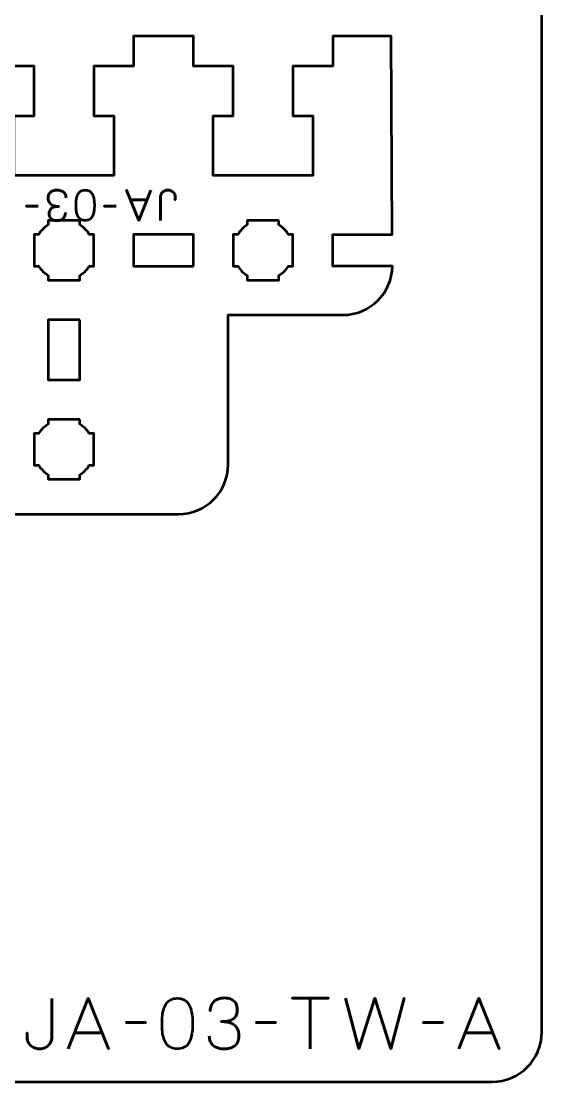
# Model space of a CAD drawing. Header units: centimetres. Extents: x -21 to 0, y -29.7 to 0.
# Drawn here: x -5.23 to 0, y -29.7 to -19.05 of the extents above; entities that cross this region are included whole.
import ezdxf

# ---------------------------------------------------------------- set-up
doc = ezdxf.new("R2010")
doc.units = ezdxf.units.CM
doc.header["$MEASUREMENT"] = 0
doc.layers.add('Layer 1', color=7, linetype='Continuous')

msp = doc.modelspace()

# ---------------------------------------------------------------- linework, layer by layer
at = {"layer": 'Layer 1', "color": 1, "lineweight": 53}
msp.add_open_spline([(-21.00003, -29.19995), (-21.00003, -29.19995), (-21.00003, -3.49992), (-21.00003, -3.49992), (-21.00003, -3.49992), (-21.00003, -3.41709), (-20.93286, -3.34992), (-20.85003, -3.34992), (-20.85003, -3.34992), (-20.7672, -3.34992), (-20.70003, -3.28275), (-20.70003, -3.19992), (-20.70003, -3.19992), (-20.70003, -3.11709), (-20.7672, -3.04992), (-20.85003, -3.04992), (-20.85003, -3.04992), (-20.93286, -3.04992), (-21.00003, -2.98275), (-21.00003, -2.89992), (-21.00003, -2.89992), (-21.00003, -2.81709), (-20.93286, -2.74992), (-20.85003, -2.74992), (-20.85003, -2.74992), (-20.7672, -2.74992), (-20.70003, -2.68275), (-20.70003, -2.59992), (-20.70003, -2.59992), (-20.70003, -2.51709), (-20.7672, -2.44992), (-20.85003, -2.44992), (-20.85003, -2.44992), (-20.93286, -2.44992), (-21.00003, -2.38275), (-21.00003, -2.29992), (-21.00003, -2.29992), (-21.00003, -2.21709), (-20.93286, -2.14992), (-20.85003, -2.14992), (-20.85003, -2.14992), (-20.7672, -2.14992), (-20.70003, -2.08275), (-20.70003, -1.99992), (-20.70003, -1.99992), (-20.70003, -1.91709), (-20.7672, -1.84992), (-20.85003, -1.84992), (-20.85003, -1.84992), (-20.93286, -1.84992), (-21.00003, -1.78275), (-21.00003, -1.69992), (-21.00003, -1.69992), (-21.00003, -1.61709), (-20.93286, -1.54992), (-20.85003, -1.54992), (-20.85003, -1.54992), (-20.7672, -1.54992), (-20.70003, -1.48275), (-20.70003, -1.39992), (-20.70003, -1.39992), (-20.70003, -1.31709), (-20.7672, -1.24992), (-20.85003, -1.24992), (-20.85003, -1.24992), (-20.93286, -1.24992), (-21.00003, -1.18275), (-21.00003, -1.09992), (-21.00003, -1.09992), (-21.00003, -1.09992), (-21.00003, -0.49992), (-21.00003, -0.49992), (-21.00003, -0.49992), (-21.00003, -0.22295), (-20.77694, 0.00004), (-20.49994, 0.00004), (-20.49994, 0.00004), (-20.49994, 0.00004), (-0.50008, 0.00004), (-0.50008, 0.00004), (-0.50008, 0.00004), (-0.22294, 0.00004), (0.00002, -0.22295), (0.00002, -0.49992), (0.00002, -0.49992), (0.00002, -0.49992), (0.00002, -29.19995), (0.00002, -29.19995), (0.00002, -29.19995), (0.00002, -29.47695), (-0.22294, -29.70004), (-0.50008, -29.70004), (-0.50008, -29.70004), (-0.50008, -29.70004), (-20.49994, -29.70004), (-20.49994, -29.70004), (-20.49994, -29.70004), (-20.77694, -29.70004), (-21.00003, -29.47695), (-21.00003, -29.19995)], degree=3, knots=[0, 0, 0, 0, 0.04, 0.04, 0.04, 0.04, 0.08, 0.08, 0.08, 0.08, 0.12, 0.12, 0.12, 0.12, 0.16, 0.16, 0.16, 0.16, 0.2, 0.2, 0.2, 0.2, 0.24, 0.24, 0.24, 0.24, 0.28, 0.28, 0.28, 0.28, 0.32, 0.32, 0.32, 0.32, 0.36, 0.36, 0.36, 0.36, 0.4, 0.4, 0.4, 0.4, 0.44, 0.44, 0.44, 0.44, 0.48, 0.48, 0.48, 0.48, 0.52, 0.52, 0.52, 0.52, 0.56, 0.56, 0.56, 0.56, 0.6, 0.6, 0.6, 0.6, 0.64, 0.64, 0.64, 0.64, 0.68, 0.68, 0.68, 0.68, 0.72, 0.72, 0.72, 0.72, 0.76, 0.76, 0.76, 0.76, 0.8, 0.8, 0.8, 0.8, 0.84, 0.84, 0.84, 0.84, 0.88, 0.88, 0.88, 0.88, 0.92, 0.92, 0.92, 0.92, 0.96, 0.96, 0.96, 0.96, 1, 1, 1, 1], dxfattribs=at)
at = {"layer": 'Layer 1', "lineweight": 53}
for points, knots in [([(-3.64995, -23.99999), (-3.37386, -23.99999), (-3.14995, -23.77608), (-3.14995, -23.49999), (-3.14995, -23.49999), (-3.14995, -23.49999), (-3.14995, -21.99999), (-3.14995, -21.99999), (-3.14995, -21.99999), (-3.14995, -21.99999), (-1.9999, -21.99999), (-1.9999, -21.99999), (-1.9999, -21.99999), (-1.72674, -21.99999), (-1.50468, -21.78079), (-1.5, -21.50874), (-1.5, -21.50874), (-1.5, -21.50874), (-2.0999, -21.50874), (-2.0999, -21.50874), (-2.0999, -21.50874), (-2.0999, -21.50874), (-2.0999, -21.19124), (-2.0999, -21.19124), (-2.0999, -21.19124), (-2.0999, -21.19124), (-1.50182, -21.19124), (-1.50182, -21.19124), (-1.50182, -21.19124), (-1.50182, -21.19124), (-1.5124, -19.19999), (-1.5124, -19.19999), (-1.5124, -19.19999), (-1.5124, -19.19999), (-2.0999, -19.19999), (-2.0999, -19.19999), (-2.0999, -19.19999), (-2.0999, -19.19999), (-2.0999, -19.49999), (-2.0999, -19.49999), (-2.0999, -19.49999), (-2.0999, -19.49999), (-2.49991, -19.49999), (-2.49991, -19.49999), (-2.49991, -19.49999), (-2.49991, -19.49999), (-2.49991, -19.99999), (-2.49991, -19.99999), (-2.49991, -19.99999), (-2.49991, -19.99999), (-2.29991, -20), (-2.29991, -20), (-2.29991, -20), (-2.29991, -20), (-2.29991, -20.59999), (-2.29991, -20.59999), (-2.29991, -20.59999), (-2.68324, -20.59999), (-2.91659, -20.59999), (-3.29992, -20.59999), (-3.29992, -20.59999), (-3.29992, -20.59999), (-3.29992, -20), (-3.29992, -20), (-3.29992, -20), (-3.29992, -20), (-3.09992, -19.99999), (-3.09992, -19.99999), (-3.09992, -19.99999), (-3.09992, -19.99999), (-3.09992, -19.49998), (-3.09992, -19.49998), (-3.09992, -19.49998), (-3.09992, -19.49998), (-3.49993, -19.49999), (-3.49993, -19.49999), (-3.49993, -19.49999), (-3.49993, -19.49999), (-3.49993, -19.19999), (-3.49993, -19.19999), (-3.49993, -19.19999), (-3.49993, -19.19999), (-4.09994, -19.19999), (-4.09994, -19.19999), (-4.09994, -19.19999), (-4.09994, -19.19999), (-4.09994, -19.49999), (-4.09994, -19.49999), (-4.09994, -19.49999), (-4.09994, -19.49999), (-4.49994, -19.49999), (-4.49994, -19.49999), (-4.49994, -19.49999), (-4.49994, -19.49999), (-4.49994, -19.99999), (-4.49994, -19.99999), (-4.49994, -19.99999), (-4.49994, -19.99999), (-4.29994, -20), (-4.29994, -20), (-4.29994, -20), (-4.29994, -20), (-4.29994, -20.59999), (-4.29994, -20.59999), (-4.29994, -20.59999), (-4.68328, -20.59999), (-4.91662, -20.59999), (-5.29996, -20.59999), (-5.29996, -20.59999), (-5.29996, -20.59999), (-5.29996, -20), (-5.29996, -20), (-5.29996, -20), (-5.29996, -20), (-5.09996, -19.99999), (-5.09996, -19.99999), (-5.09996, -19.99999), (-5.09996, -19.99999), (-5.09996, -19.49998), (-5.09996, -19.49998), (-5.09996, -19.49998), (-5.09996, -19.49998), (-5.49996, -19.49999), (-5.49996, -19.49999), (-5.49996, -19.49999), (-5.49996, -19.49999), (-5.49996, -19.19999), (-5.49996, -19.19999), (-5.49996, -19.19999), (-5.49996, -19.19999), (-6.09997, -19.19999), (-6.09997, -19.19999), (-6.09997, -19.19999), (-6.09997, -19.19999), (-6.09997, -19.49999), (-6.09997, -19.49999), (-6.09997, -19.49999), (-6.09997, -19.49999), (-6.49998, -19.49999), (-6.49998, -19.49999), (-6.49998, -19.49999), (-6.49998, -19.49999), (-6.49998, -19.99999), (-6.49998, -19.99999), (-6.49998, -19.99999), (-6.49998, -19.99999), (-6.29998, -20), (-6.29998, -20), (-6.29998, -20), (-6.29998, -20), (-6.29998, -20.59999), (-6.29998, -20.59999), (-6.29998, -20.59999), (-6.68331, -20.59999), (-6.91666, -20.59999), (-7.29999, -20.59999), (-7.29999, -20.59999), (-7.29999, -20.59999), (-7.29999, -20), (-7.29999, -20), (-7.29999, -20), (-7.29999, -20), (-7.09999, -19.99999), (-7.09999, -19.99999), (-7.09999, -19.99999), (-7.09999, -19.99999), (-7.09999, -19.49998), (-7.09999, -19.49998), (-7.09999, -19.49998), (-7.09999, -19.49998), (-7.5, -19.49999), (-7.5, -19.49999), (-7.5, -19.49999), (-7.5, -19.49999), (-7.5, -19.19999), (-7.5, -19.19999), (-7.5, -19.19999), (-7.5, -19.19999), (-8.10001, -19.19999), (-8.10001, -19.19999), (-8.10001, -19.19999), (-8.10001, -19.19999), (-8.10001, -19.49999), (-8.10001, -19.49999), (-8.10001, -19.49999), (-8.10001, -19.49999), (-8.10001, -19.49998), (-8.10001, -19.49998), (-8.10001, -19.49998), (-8.10001, -19.49998), (-8.10001, -21.19124), (-8.10001, -21.19124), (-8.10001, -21.19124), (-8.10001, -21.19124), (-7.5, -21.19124), (-7.5, -21.19124), (-7.5, -21.19124), (-7.5, -21.19124), (-7.5, -21.50874), (-7.5, -21.50874), (-7.5, -21.50874), (-7.5, -21.50874), (-8.0999, -21.50874), (-8.0999, -21.50874), (-8.0999, -21.50874), (-8.09522, -21.78079), (-7.87316, -21.99999), (-7.6, -21.99999), (-7.6, -21.99999), (-7.6, -21.99999), (-6.44995, -21.99999), (-6.44995, -21.99999), (-6.44995, -21.99999), (-6.44995, -21.99999), (-6.44995, -23.49999), (-6.44995, -23.49999), (-6.44995, -23.49999), (-6.44995, -23.77608), (-6.22604, -23.99999), (-5.94995, -23.99999)], [0, 0, 0, 0, 0.01818182, 0.01818182, 0.01818182, 0.01818182, 0.03636364, 0.03636364, 0.03636364, 0.03636364, 0.05454545, 0.05454545, 0.05454545, 0.05454545, 0.07272727, 0.07272727, 0.07272727, 0.07272727, 0.09090909, 0.09090909, 0.09090909, 0.09090909, 0.10909091, 0.10909091, 0.10909091, 0.10909091, 0.12727273, 0.12727273, 0.12727273, 0.12727273, 0.14545455, 0.14545455, 0.14545455, 0.14545455, 0.16363636, 0.16363636, 0.16363636, 0.16363636, 0.18181818, 0.18181818, 0.18181818, 0.18181818, 0.2, 0.2, 0.2, 0.2, 0.21818182, 0.21818182, 0.21818182, 0.21818182, 0.23636364, 0.23636364, 0.23636364, 0.23636364, 0.25454545, 0.25454545, 0.25454545, 0.25454545, 0.27272727, 0.27272727, 0.27272727, 0.27272727, 0.29090909, 0.29090909, 0.29090909, 0.29090909, 0.30909091, 0.30909091, 0.30909091, 0.30909091, 0.32727273, 0.32727273, 0.32727273, 0.32727273, 0.34545455, 0.34545455, 0.34545455, 0.34545455, 0.36363636, 0.36363636, 0.36363636, 0.36363636, 0.38181818, 0.38181818, 0.38181818, 0.38181818, 0.4, 0.4, 0.4, 0.4, 0.41818182, 0.41818182, 0.41818182, 0.41818182, 0.43636364, 0.43636364, 0.43636364, 0.43636364, 0.45454545, 0.45454545, 0.45454545, 0.45454545, 0.47272727, 0.47272727, 0.47272727, 0.47272727, 0.49090909, 0.49090909, 0.49090909, 0.49090909, 0.50909091, 0.50909091, 0.50909091, 0.50909091, 0.52727273, 0.52727273, 0.52727273, 0.52727273, 0.54545455, 0.54545455, 0.54545455, 0.54545455, 0.56363636, 0.56363636, 0.56363636, 0.56363636, 0.58181818, 0.58181818, 0.58181818, 0.58181818, 0.6, 0.6, 0.6, 0.6, 0.61818182, 0.61818182, 0.61818182, 0.61818182, 0.63636364, 0.63636364, 0.63636364, 0.63636364, 0.65454545, 0.65454545, 0.65454545, 0.65454545, 0.67272727, 0.67272727, 0.67272727, 0.67272727, 0.69090909, 0.69090909, 0.69090909, 0.69090909, 0.70909091, 0.70909091, 0.70909091, 0.70909091, 0.72727273, 0.72727273, 0.72727273, 0.72727273, 0.74545455, 0.74545455, 0.74545455, 0.74545455, 0.76363636, 0.76363636, 0.76363636, 0.76363636, 0.78181818, 0.78181818, 0.78181818, 0.78181818, 0.8, 0.8, 0.8, 0.8, 0.81818182, 0.81818182, 0.81818182, 0.81818182, 0.83636364, 0.83636364, 0.83636364, 0.83636364, 0.85454545, 0.85454545, 0.85454545, 0.85454545, 0.87272727, 0.87272727, 0.87272727, 0.87272727, 0.89090909, 0.89090909, 0.89090909, 0.89090909, 0.90909091, 0.90909091, 0.90909091, 0.90909091, 0.92727273, 0.92727273, 0.92727273, 0.92727273, 0.94545455, 0.94545455, 0.94545455, 0.94545455, 0.96363636, 0.96363636, 0.96363636, 0.96363636, 0.98181818, 0.98181818, 0.98181818, 0.98181818, 1, 1, 1, 1]), ([(-4.6412, -21.04999), (-4.6412, -21.04999), (-4.6412, -21.09543), (-4.6412, -21.09543), (-4.6412, -21.09543), (-4.60244, -21.11966), (-4.56962, -21.15249), (-4.54539, -21.19124), (-4.54539, -21.19124), (-4.54539, -21.19124), (-4.49994, -21.19124), (-4.49994, -21.19124), (-4.49994, -21.19124), (-4.49994, -21.19124), (-4.49994, -21.34999), (-4.49994, -21.34999), (-4.49994, -21.34999), (-4.49994, -21.34999), (-4.49994, -21.50874), (-4.49994, -21.50874), (-4.49994, -21.50874), (-4.49994, -21.50874), (-4.54539, -21.50874), (-4.54539, -21.50874), (-4.54539, -21.50874), (-4.56962, -21.54749), (-4.60244, -21.58032), (-4.6412, -21.60455), (-4.6412, -21.60455), (-4.6412, -21.60455), (-4.6412, -21.64999), (-4.6412, -21.64999), (-4.6412, -21.64999), (-4.6412, -21.64999), (-4.79995, -21.64999), (-4.79995, -21.64999), (-4.79995, -21.64999), (-4.79995, -21.64999), (-4.9587, -21.64999), (-4.9587, -21.64999), (-4.9587, -21.64999), (-4.9587, -21.64999), (-4.9587, -21.60455), (-4.9587, -21.60455), (-4.9587, -21.60455), (-4.99746, -21.58032), (-5.03028, -21.54749), (-5.05451, -21.50874), (-5.05451, -21.50874), (-5.05451, -21.50874), (-5.09996, -21.50874), (-5.09996, -21.50874), (-5.09996, -21.50874), (-5.09996, -21.50874), (-5.09996, -21.34999), (-5.09996, -21.34999), (-5.09996, -21.34999), (-5.09996, -21.34999), (-5.09996, -21.19124), (-5.09996, -21.19124), (-5.09996, -21.19124), (-5.09996, -21.19124), (-5.05451, -21.19124), (-5.05451, -21.19124), (-5.05451, -21.19124), (-5.03028, -21.15249), (-4.99746, -21.11966), (-4.9587, -21.09543), (-4.9587, -21.09543), (-4.9587, -21.09543), (-4.9587, -21.04999), (-4.9587, -21.04999), (-4.9587, -21.04999), (-4.9587, -21.04999), (-4.79995, -21.04999), (-4.79995, -21.04999), (-4.79995, -21.04999), (-4.79995, -21.04999), (-4.6412, -21.04999), (-4.6412, -21.04999)], [0, 0, 0, 0, 0.05, 0.05, 0.05, 0.05, 0.1, 0.1, 0.1, 0.1, 0.15, 0.15, 0.15, 0.15, 0.2, 0.2, 0.2, 0.2, 0.25, 0.25, 0.25, 0.25, 0.3, 0.3, 0.3, 0.3, 0.35, 0.35, 0.35, 0.35, 0.4, 0.4, 0.4, 0.4, 0.45, 0.45, 0.45, 0.45, 0.5, 0.5, 0.5, 0.5, 0.55, 0.55, 0.55, 0.55, 0.6, 0.6, 0.6, 0.6, 0.65, 0.65, 0.65, 0.65, 0.7, 0.7, 0.7, 0.7, 0.75, 0.75, 0.75, 0.75, 0.8, 0.8, 0.8, 0.8, 0.85, 0.85, 0.85, 0.85, 0.9, 0.9, 0.9, 0.9, 0.95, 0.95, 0.95, 0.95, 1, 1, 1, 1]), ([(-2.64116, -21.04999), (-2.64116, -21.04999), (-2.64116, -21.09543), (-2.64116, -21.09543), (-2.64116, -21.09543), (-2.6024, -21.11966), (-2.56958, -21.15249), (-2.54535, -21.19124), (-2.54535, -21.19124), (-2.54535, -21.19124), (-2.49991, -21.19124), (-2.49991, -21.19124), (-2.49991, -21.19124), (-2.49991, -21.19124), (-2.49991, -21.34999), (-2.49991, -21.34999), (-2.49991, -21.34999), (-2.49991, -21.34999), (-2.49991, -21.50874), (-2.49991, -21.50874), (-2.49991, -21.50874), (-2.49991, -21.50874), (-2.54535, -21.50874), (-2.54535, -21.50874), (-2.54535, -21.50874), (-2.56958, -21.54749), (-2.6024, -21.58032), (-2.64116, -21.60455), (-2.64116, -21.60455), (-2.64116, -21.60455), (-2.64116, -21.64999), (-2.64116, -21.64999), (-2.64116, -21.64999), (-2.64116, -21.64999), (-2.79992, -21.64999), (-2.79992, -21.64999), (-2.79992, -21.64999), (-2.79992, -21.64999), (-2.95867, -21.64999), (-2.95867, -21.64999), (-2.95867, -21.64999), (-2.95867, -21.64999), (-2.95867, -21.60455), (-2.95867, -21.60455), (-2.95867, -21.60455), (-2.99743, -21.58032), (-3.03025, -21.54749), (-3.05448, -21.50874), (-3.05448, -21.50874), (-3.05448, -21.50874), (-3.09992, -21.50874), (-3.09992, -21.50874), (-3.09992, -21.50874), (-3.09992, -21.50874), (-3.09992, -21.34999), (-3.09992, -21.34999), (-3.09992, -21.34999), (-3.09992, -21.34999), (-3.09992, -21.19124), (-3.09992, -21.19124), (-3.09992, -21.19124), (-3.09992, -21.19124), (-3.05448, -21.19124), (-3.05448, -21.19124), (-3.05448, -21.19124), (-3.03025, -21.15249), (-2.99743, -21.11966), (-2.95867, -21.09543), (-2.95867, -21.09543), (-2.95867, -21.09543), (-2.95867, -21.04999), (-2.95867, -21.04999), (-2.95867, -21.04999), (-2.95867, -21.04999), (-2.79992, -21.04999), (-2.79992, -21.04999), (-2.79992, -21.04999), (-2.79992, -21.04999), (-2.64116, -21.04999), (-2.64116, -21.04999)], [0, 0, 0, 0, 0.05, 0.05, 0.05, 0.05, 0.1, 0.1, 0.1, 0.1, 0.15, 0.15, 0.15, 0.15, 0.2, 0.2, 0.2, 0.2, 0.25, 0.25, 0.25, 0.25, 0.3, 0.3, 0.3, 0.3, 0.35, 0.35, 0.35, 0.35, 0.4, 0.4, 0.4, 0.4, 0.45, 0.45, 0.45, 0.45, 0.5, 0.5, 0.5, 0.5, 0.55, 0.55, 0.55, 0.55, 0.6, 0.6, 0.6, 0.6, 0.65, 0.65, 0.65, 0.65, 0.7, 0.7, 0.7, 0.7, 0.75, 0.75, 0.75, 0.75, 0.8, 0.8, 0.8, 0.8, 0.85, 0.85, 0.85, 0.85, 0.9, 0.9, 0.9, 0.9, 0.95, 0.95, 0.95, 0.95, 1, 1, 1, 1]), ([(-3.49993, -21.50874), (-3.49993, -21.50874), (-4.09994, -21.50874), (-4.09994, -21.50874), (-4.09994, -21.50874), (-4.09994, -21.50874), (-4.09994, -21.19124), (-4.09994, -21.19124), (-4.09994, -21.19124), (-4.09994, -21.19124), (-3.49993, -21.19124), (-3.49993, -21.19124), (-3.49993, -21.19124), (-3.49993, -21.19124), (-3.49993, -21.50874), (-3.49993, -21.50874)], [0, 0, 0, 0, 0.25, 0.25, 0.25, 0.25, 0.5, 0.5, 0.5, 0.5, 0.75, 0.75, 0.75, 0.75, 1, 1, 1, 1]), ([(-4.64118, -22.04999), (-4.64118, -22.04999), (-4.64118, -22.65), (-4.64118, -22.65), (-4.64118, -22.65), (-4.64118, -22.65), (-4.95868, -22.65), (-4.95868, -22.65), (-4.95868, -22.65), (-4.95868, -22.65), (-4.95868, -22.04999), (-4.95868, -22.04999), (-4.95868, -22.04999), (-4.95868, -22.04999), (-4.64118, -22.04999), (-4.64118, -22.04999)], [0, 0, 0, 0, 0.25, 0.25, 0.25, 0.25, 0.5, 0.5, 0.5, 0.5, 0.75, 0.75, 0.75, 0.75, 1, 1, 1, 1]), ([(-4.6412, -23.04999), (-4.6412, -23.04999), (-4.6412, -23.09543), (-4.6412, -23.09543), (-4.6412, -23.09543), (-4.60244, -23.11966), (-4.56962, -23.15249), (-4.54539, -23.19124), (-4.54539, -23.19124), (-4.54539, -23.19124), (-4.49994, -23.19124), (-4.49994, -23.19124), (-4.49994, -23.19124), (-4.49994, -23.19124), (-4.49994, -23.34999), (-4.49994, -23.34999), (-4.49994, -23.34999), (-4.49994, -23.34999), (-4.49994, -23.50874), (-4.49994, -23.50874), (-4.49994, -23.50874), (-4.49994, -23.50874), (-4.54539, -23.50874), (-4.54539, -23.50874), (-4.54539, -23.50874), (-4.56962, -23.54749), (-4.60244, -23.58032), (-4.6412, -23.60455), (-4.6412, -23.60455), (-4.6412, -23.60455), (-4.6412, -23.64999), (-4.6412, -23.64999), (-4.6412, -23.64999), (-4.6412, -23.64999), (-4.79995, -23.64999), (-4.79995, -23.64999), (-4.79995, -23.64999), (-4.79995, -23.64999), (-4.9587, -23.64999), (-4.9587, -23.64999), (-4.9587, -23.64999), (-4.9587, -23.64999), (-4.9587, -23.60455), (-4.9587, -23.60455), (-4.9587, -23.60455), (-4.99746, -23.58032), (-5.03028, -23.54749), (-5.05451, -23.50874), (-5.05451, -23.50874), (-5.05451, -23.50874), (-5.09996, -23.50874), (-5.09996, -23.50874), (-5.09996, -23.50874), (-5.09996, -23.50874), (-5.09996, -23.34999), (-5.09996, -23.34999), (-5.09996, -23.34999), (-5.09996, -23.34999), (-5.09996, -23.19124), (-5.09996, -23.19124), (-5.09996, -23.19124), (-5.09996, -23.19124), (-5.05451, -23.19124), (-5.05451, -23.19124), (-5.05451, -23.19124), (-5.03028, -23.15249), (-4.99746, -23.11966), (-4.9587, -23.09543), (-4.9587, -23.09543), (-4.9587, -23.09543), (-4.9587, -23.04999), (-4.9587, -23.04999), (-4.9587, -23.04999), (-4.9587, -23.04999), (-4.79995, -23.04999), (-4.79995, -23.04999), (-4.79995, -23.04999), (-4.79995, -23.04999), (-4.6412, -23.04999), (-4.6412, -23.04999)], [0, 0, 0, 0, 0.05, 0.05, 0.05, 0.05, 0.1, 0.1, 0.1, 0.1, 0.15, 0.15, 0.15, 0.15, 0.2, 0.2, 0.2, 0.2, 0.25, 0.25, 0.25, 0.25, 0.3, 0.3, 0.3, 0.3, 0.35, 0.35, 0.35, 0.35, 0.4, 0.4, 0.4, 0.4, 0.45, 0.45, 0.45, 0.45, 0.5, 0.5, 0.5, 0.5, 0.55, 0.55, 0.55, 0.55, 0.6, 0.6, 0.6, 0.6, 0.65, 0.65, 0.65, 0.65, 0.7, 0.7, 0.7, 0.7, 0.75, 0.75, 0.75, 0.75, 0.8, 0.8, 0.8, 0.8, 0.85, 0.85, 0.85, 0.85, 0.9, 0.9, 0.9, 0.9, 0.95, 0.95, 0.95, 0.95, 1, 1, 1, 1])]:
    msp.add_open_spline(points, degree=3, knots=knots, dxfattribs=at)
at = {"layer": 'Layer 1', "color": 5, "lineweight": 53}
for points, knots in [([(-4.77942, -20.82273), (-4.77949, -20.80749), (-4.78302, -20.79423), (-4.79, -20.78273), (-4.79, -20.78273), (-4.79699, -20.7713), (-4.80694, -20.76234), (-4.81992, -20.75592), (-4.81992, -20.75592), (-4.8329, -20.7495), (-4.84849, -20.74625), (-4.86663, -20.74611), (-4.86663, -20.74611), (-4.88024, -20.74611), (-4.89259, -20.74752), (-4.90381, -20.75048), (-4.90381, -20.75048), (-4.91496, -20.75345), (-4.92455, -20.75803), (-4.93267, -20.76431), (-4.93267, -20.76431), (-4.94078, -20.77059), (-4.94699, -20.77871), (-4.95143, -20.78858), (-4.95143, -20.78858), (-4.95581, -20.79853), (-4.95799, -20.81046), (-4.95806, -20.82443), (-4.95806, -20.82443), (-4.95814, -20.84305), (-4.95433, -20.85879), (-4.94678, -20.87156), (-4.94678, -20.87156), (-4.93923, -20.88433), (-4.92751, -20.89392), (-4.91178, -20.90048), (-4.91178, -20.90048), (-4.89605, -20.90705), (-4.87587, -20.91036), (-4.85139, -20.91036), (-4.85139, -20.91036), (-4.86966, -20.91029), (-4.88497, -20.91198), (-4.89746, -20.91544), (-4.89746, -20.91544), (-4.90988, -20.9189), (-4.91982, -20.92377), (-4.9273, -20.93012), (-4.9273, -20.93012), (-4.93478, -20.9364), (-4.94021, -20.94388), (-4.94346, -20.95248), (-4.94346, -20.95248), (-4.94678, -20.96102), (-4.9484, -20.9704), (-4.94833, -20.98063), (-4.94833, -20.98063), (-4.9484, -20.99087), (-4.94699, -21.00032), (-4.94417, -21.00907), (-4.94417, -21.00907), (-4.94141, -21.01782), (-4.9369, -21.02551), (-4.93076, -21.03207), (-4.93076, -21.03207), (-4.92462, -21.03863), (-4.91651, -21.04378), (-4.90656, -21.04745), (-4.90656, -21.04745), (-4.89654, -21.05112), (-4.88433, -21.05295), (-4.87001, -21.05302), (-4.87001, -21.05302), (-4.85576, -21.05295), (-4.84327, -21.05084), (-4.83269, -21.04674), (-4.83269, -21.04674), (-4.82203, -21.04265), (-4.81329, -21.03708), (-4.80623, -21.02995), (-4.80623, -21.02995), (-4.79925, -21.02283), (-4.79402, -21.01471), (-4.79057, -21.00554), (-4.79057, -21.00554), (-4.78704, -20.99637), (-4.78535, -20.98663), (-4.78535, -20.9764), (-4.78535, -20.9764), (-4.78535, -20.98663), (-4.78704, -20.99637), (-4.79057, -21.00554), (-4.79057, -21.00554), (-4.79402, -21.01471), (-4.79925, -21.02283), (-4.80623, -21.02995), (-4.80623, -21.02995), (-4.81329, -21.03708), (-4.82203, -21.04265), (-4.83269, -21.04674), (-4.83269, -21.04674), (-4.84327, -21.05084), (-4.85576, -21.05295), (-4.87001, -21.05302), (-4.87001, -21.05302), (-4.88433, -21.05295), (-4.89654, -21.05112), (-4.90656, -21.04745), (-4.90656, -21.04745), (-4.91651, -21.04378), (-4.92462, -21.03863), (-4.93076, -21.03207), (-4.93076, -21.03207), (-4.9369, -21.02551), (-4.94141, -21.01782), (-4.94417, -21.00907), (-4.94417, -21.00907), (-4.94699, -21.00032), (-4.9484, -20.99087), (-4.94833, -20.98063), (-4.94833, -20.98063), (-4.9484, -20.9704), (-4.94678, -20.96102), (-4.94346, -20.95248), (-4.94346, -20.95248), (-4.94021, -20.94388), (-4.93478, -20.9364), (-4.9273, -20.93012), (-4.9273, -20.93012), (-4.91982, -20.92377), (-4.90988, -20.9189), (-4.89746, -20.91544), (-4.89746, -20.91544), (-4.88497, -20.91198), (-4.86966, -20.91029), (-4.85139, -20.91036), (-4.85139, -20.91036), (-4.87587, -20.91036), (-4.89605, -20.90705), (-4.91178, -20.90048), (-4.91178, -20.90048), (-4.92751, -20.89392), (-4.93923, -20.88433), (-4.94678, -20.87156), (-4.94678, -20.87156), (-4.95433, -20.85879), (-4.95814, -20.84305), (-4.95806, -20.82443), (-4.95806, -20.82443), (-4.95799, -20.81046), (-4.95581, -20.79853), (-4.95143, -20.78858), (-4.95143, -20.78858), (-4.94699, -20.77871), (-4.94078, -20.77059), (-4.93267, -20.76431), (-4.93267, -20.76431), (-4.92455, -20.75803), (-4.91496, -20.75345), (-4.90381, -20.75048), (-4.90381, -20.75048), (-4.89259, -20.74752), (-4.88024, -20.74611), (-4.86663, -20.74611), (-4.86663, -20.74611), (-4.84849, -20.74625), (-4.8329, -20.7495), (-4.81992, -20.75592), (-4.81992, -20.75592), (-4.80694, -20.76234), (-4.79699, -20.7713), (-4.79, -20.78273), (-4.79, -20.78273), (-4.78302, -20.79423), (-4.77949, -20.80749), (-4.77942, -20.82273)], [0, 0, 0, 0, 0.02272727, 0.02272727, 0.02272727, 0.02272727, 0.04545455, 0.04545455, 0.04545455, 0.04545455, 0.06818182, 0.06818182, 0.06818182, 0.06818182, 0.09090909, 0.09090909, 0.09090909, 0.09090909, 0.11363636, 0.11363636, 0.11363636, 0.11363636, 0.13636364, 0.13636364, 0.13636364, 0.13636364, 0.15909091, 0.15909091, 0.15909091, 0.15909091, 0.18181818, 0.18181818, 0.18181818, 0.18181818, 0.20454545, 0.20454545, 0.20454545, 0.20454545, 0.22727273, 0.22727273, 0.22727273, 0.22727273, 0.25, 0.25, 0.25, 0.25, 0.27272727, 0.27272727, 0.27272727, 0.27272727, 0.29545455, 0.29545455, 0.29545455, 0.29545455, 0.31818182, 0.31818182, 0.31818182, 0.31818182, 0.34090909, 0.34090909, 0.34090909, 0.34090909, 0.36363636, 0.36363636, 0.36363636, 0.36363636, 0.38636364, 0.38636364, 0.38636364, 0.38636364, 0.40909091, 0.40909091, 0.40909091, 0.40909091, 0.43181818, 0.43181818, 0.43181818, 0.43181818, 0.45454545, 0.45454545, 0.45454545, 0.45454545, 0.47727273, 0.47727273, 0.47727273, 0.47727273, 0.5, 0.5, 0.5, 0.5, 0.52272727, 0.52272727, 0.52272727, 0.52272727, 0.54545455, 0.54545455, 0.54545455, 0.54545455, 0.56818182, 0.56818182, 0.56818182, 0.56818182, 0.59090909, 0.59090909, 0.59090909, 0.59090909, 0.61363636, 0.61363636, 0.61363636, 0.61363636, 0.63636364, 0.63636364, 0.63636364, 0.63636364, 0.65909091, 0.65909091, 0.65909091, 0.65909091, 0.68181818, 0.68181818, 0.68181818, 0.68181818, 0.70454545, 0.70454545, 0.70454545, 0.70454545, 0.72727273, 0.72727273, 0.72727273, 0.72727273, 0.75, 0.75, 0.75, 0.75, 0.77272727, 0.77272727, 0.77272727, 0.77272727, 0.79545455, 0.79545455, 0.79545455, 0.79545455, 0.81818182, 0.81818182, 0.81818182, 0.81818182, 0.84090909, 0.84090909, 0.84090909, 0.84090909, 0.86363636, 0.86363636, 0.86363636, 0.86363636, 0.88636364, 0.88636364, 0.88636364, 0.88636364, 0.90909091, 0.90909091, 0.90909091, 0.90909091, 0.93181818, 0.93181818, 0.93181818, 0.93181818, 0.95454545, 0.95454545, 0.95454545, 0.95454545, 0.97727273, 0.97727273, 0.97727273, 0.97727273, 1, 1, 1, 1]), ([(-4.5868, -20.74611), (-4.60161, -20.74618), (-4.61438, -20.74879), (-4.62504, -20.75387), (-4.62504, -20.75387), (-4.63562, -20.75895), (-4.64444, -20.76622), (-4.65149, -20.77546), (-4.65149, -20.77546), (-4.65848, -20.78477), (-4.66398, -20.79578), (-4.66807, -20.80848), (-4.66807, -20.80848), (-4.6721, -20.82118), (-4.67499, -20.83508), (-4.67661, -20.85032), (-4.67661, -20.85032), (-4.67831, -20.86556), (-4.67915, -20.88158), (-4.67908, -20.89851), (-4.67908, -20.89851), (-4.67915, -20.91537), (-4.67831, -20.93139), (-4.67661, -20.94656), (-4.67661, -20.94656), (-4.67499, -20.96173), (-4.6721, -20.9757), (-4.66807, -20.9884), (-4.66807, -20.9884), (-4.66398, -21.00103), (-4.65848, -21.01203), (-4.65149, -21.02142), (-4.65149, -21.02142), (-4.64444, -21.03073), (-4.63562, -21.038), (-4.62504, -21.04308), (-4.62504, -21.04308), (-4.61438, -21.04823), (-4.60161, -21.05084), (-4.5868, -21.05091), (-4.5868, -21.05091), (-4.57198, -21.05084), (-4.55921, -21.04823), (-4.54855, -21.04308), (-4.54855, -21.04308), (-4.53797, -21.038), (-4.52915, -21.03073), (-4.5221, -21.02142), (-4.5221, -21.02142), (-4.51511, -21.01203), (-4.50961, -21.00103), (-4.50552, -20.9884), (-4.50552, -20.9884), (-4.50149, -20.9757), (-4.4986, -20.96173), (-4.49698, -20.94656), (-4.49698, -20.94656), (-4.49529, -20.93139), (-4.49444, -20.91537), (-4.49451, -20.89851), (-4.49451, -20.89851), (-4.49444, -20.88158), (-4.49529, -20.86556), (-4.49698, -20.85032), (-4.49698, -20.85032), (-4.4986, -20.83508), (-4.50149, -20.82118), (-4.50552, -20.80848), (-4.50552, -20.80848), (-4.50961, -20.79578), (-4.51511, -20.78477), (-4.5221, -20.77546), (-4.5221, -20.77546), (-4.52915, -20.76622), (-4.53797, -20.75895), (-4.54855, -20.75387), (-4.54855, -20.75387), (-4.55921, -20.74879), (-4.57198, -20.74618), (-4.5868, -20.74611)], [0, 0, 0, 0, 0.05, 0.05, 0.05, 0.05, 0.1, 0.1, 0.1, 0.1, 0.15, 0.15, 0.15, 0.15, 0.2, 0.2, 0.2, 0.2, 0.25, 0.25, 0.25, 0.25, 0.3, 0.3, 0.3, 0.3, 0.35, 0.35, 0.35, 0.35, 0.4, 0.4, 0.4, 0.4, 0.45, 0.45, 0.45, 0.45, 0.5, 0.5, 0.5, 0.5, 0.55, 0.55, 0.55, 0.55, 0.6, 0.6, 0.6, 0.6, 0.65, 0.65, 0.65, 0.65, 0.7, 0.7, 0.7, 0.7, 0.75, 0.75, 0.75, 0.75, 0.8, 0.8, 0.8, 0.8, 0.85, 0.85, 0.85, 0.85, 0.9, 0.9, 0.9, 0.9, 0.95, 0.95, 0.95, 0.95, 1, 1, 1, 1]), ([(-4.5868, -20.74611), (-4.60161, -20.74618), (-4.61438, -20.74879), (-4.62504, -20.75387), (-4.62504, -20.75387), (-4.63562, -20.75895), (-4.64444, -20.76622), (-4.65149, -20.77546), (-4.65149, -20.77546), (-4.65848, -20.78477), (-4.66398, -20.79578), (-4.66807, -20.80848), (-4.66807, -20.80848), (-4.6721, -20.82118), (-4.67499, -20.83508), (-4.67661, -20.85032), (-4.67661, -20.85032), (-4.67831, -20.86556), (-4.67915, -20.88158), (-4.67908, -20.89851), (-4.67908, -20.89851), (-4.67915, -20.91537), (-4.67831, -20.93139), (-4.67661, -20.94656), (-4.67661, -20.94656), (-4.67499, -20.96173), (-4.6721, -20.9757), (-4.66807, -20.9884), (-4.66807, -20.9884), (-4.66398, -21.00103), (-4.65848, -21.01203), (-4.65149, -21.02142), (-4.65149, -21.02142), (-4.64444, -21.03073), (-4.63562, -21.038), (-4.62504, -21.04308), (-4.62504, -21.04308), (-4.61438, -21.04823), (-4.60161, -21.05084), (-4.5868, -21.05091), (-4.5868, -21.05091), (-4.57198, -21.05084), (-4.55921, -21.04823), (-4.54855, -21.04308), (-4.54855, -21.04308), (-4.53797, -21.038), (-4.52915, -21.03073), (-4.5221, -21.02142), (-4.5221, -21.02142), (-4.51511, -21.01203), (-4.50961, -21.00103), (-4.50552, -20.9884), (-4.50552, -20.9884), (-4.50149, -20.9757), (-4.4986, -20.96173), (-4.49698, -20.94656), (-4.49698, -20.94656), (-4.49529, -20.93139), (-4.49444, -20.91537), (-4.49451, -20.89851), (-4.49451, -20.89851), (-4.49444, -20.88158), (-4.49529, -20.86556), (-4.49698, -20.85032), (-4.49698, -20.85032), (-4.4986, -20.83508), (-4.50149, -20.82118), (-4.50552, -20.80848), (-4.50552, -20.80848), (-4.50961, -20.79578), (-4.51511, -20.78477), (-4.5221, -20.77546), (-4.5221, -20.77546), (-4.52915, -20.76622), (-4.53797, -20.75895), (-4.54855, -20.75387), (-4.54855, -20.75387), (-4.55921, -20.74879), (-4.57198, -20.74618), (-4.5868, -20.74611)], [0, 0, 0, 0, 0.05, 0.05, 0.05, 0.05, 0.1, 0.1, 0.1, 0.1, 0.15, 0.15, 0.15, 0.15, 0.2, 0.2, 0.2, 0.2, 0.25, 0.25, 0.25, 0.25, 0.3, 0.3, 0.3, 0.3, 0.35, 0.35, 0.35, 0.35, 0.4, 0.4, 0.4, 0.4, 0.45, 0.45, 0.45, 0.45, 0.5, 0.5, 0.5, 0.5, 0.55, 0.55, 0.55, 0.55, 0.6, 0.6, 0.6, 0.6, 0.65, 0.65, 0.65, 0.65, 0.7, 0.7, 0.7, 0.7, 0.75, 0.75, 0.75, 0.75, 0.8, 0.8, 0.8, 0.8, 0.85, 0.85, 0.85, 0.85, 0.9, 0.9, 0.9, 0.9, 0.95, 0.95, 0.95, 0.95, 1, 1, 1, 1]), ([(-3.92851, -20.74611), (-3.92851, -20.74611), (-4.04958, -21.05133), (-4.04958, -21.05133), (-4.04958, -21.05133), (-4.04958, -21.05133), (-4.17108, -20.74611), (-4.17108, -20.74611), (-4.17108, -20.74611), (-4.17108, -20.74611), (-4.04958, -21.05133), (-4.04958, -21.05133), (-4.04958, -21.05133), (-4.04958, -21.05133), (-3.92851, -20.74611), (-3.92851, -20.74611)], [0, 0, 0, 0, 0.25, 0.25, 0.25, 0.25, 0.5, 0.5, 0.5, 0.5, 0.75, 0.75, 0.75, 0.75, 1, 1, 1, 1]), ([(-3.8303, -21.04964), (-3.8303, -21.04964), (-3.82988, -20.81257), (-3.82988, -20.81257), (-3.82988, -20.81257), (-3.82988, -20.80488), (-3.82825, -20.79712), (-3.82515, -20.78943), (-3.82515, -20.78943), (-3.82197, -20.78167), (-3.81732, -20.77461), (-3.81118, -20.76812), (-3.81118, -20.76812), (-3.80497, -20.7617), (-3.79742, -20.75648), (-3.78846, -20.7526), (-3.78846, -20.7526), (-3.77943, -20.74865), (-3.76913, -20.74667), (-3.75749, -20.74653), (-3.75749, -20.74653), (-3.74584, -20.74653), (-3.73533, -20.74844), (-3.72602, -20.75218), (-3.72602, -20.75218), (-3.7167, -20.75599), (-3.70873, -20.76107), (-3.70217, -20.76749), (-3.70217, -20.76749), (-3.69554, -20.77391), (-3.69053, -20.78096), (-3.687, -20.7888), (-3.687, -20.7888), (-3.68347, -20.79663), (-3.68171, -20.80453), (-3.68171, -20.81257), (-3.68171, -20.81257), (-3.68171, -20.81257), (-3.68171, -20.8439), (-3.68171, -20.8439), (-3.68171, -20.8439), (-3.68171, -20.8439), (-3.68171, -20.81257), (-3.68171, -20.81257), (-3.68171, -20.81257), (-3.68171, -20.80453), (-3.68347, -20.79663), (-3.687, -20.7888), (-3.687, -20.7888), (-3.69053, -20.78096), (-3.69554, -20.77391), (-3.70217, -20.76749), (-3.70217, -20.76749), (-3.70873, -20.76107), (-3.7167, -20.75599), (-3.72602, -20.75218), (-3.72602, -20.75218), (-3.73533, -20.74844), (-3.74584, -20.74653), (-3.75749, -20.74653), (-3.75749, -20.74653), (-3.76913, -20.74667), (-3.77943, -20.74865), (-3.78846, -20.7526), (-3.78846, -20.7526), (-3.79742, -20.75648), (-3.80497, -20.7617), (-3.81118, -20.76812), (-3.81118, -20.76812), (-3.81732, -20.77461), (-3.82197, -20.78167), (-3.82515, -20.78943), (-3.82515, -20.78943), (-3.82825, -20.79712), (-3.82988, -20.80488), (-3.82988, -20.81257), (-3.82988, -20.81257), (-3.82988, -20.81257), (-3.8303, -21.04964), (-3.8303, -21.04964)], [0, 0, 0, 0, 0.05, 0.05, 0.05, 0.05, 0.1, 0.1, 0.1, 0.1, 0.15, 0.15, 0.15, 0.15, 0.2, 0.2, 0.2, 0.2, 0.25, 0.25, 0.25, 0.25, 0.3, 0.3, 0.3, 0.3, 0.35, 0.35, 0.35, 0.35, 0.4, 0.4, 0.4, 0.4, 0.45, 0.45, 0.45, 0.45, 0.5, 0.5, 0.5, 0.5, 0.55, 0.55, 0.55, 0.55, 0.6, 0.6, 0.6, 0.6, 0.65, 0.65, 0.65, 0.65, 0.7, 0.7, 0.7, 0.7, 0.75, 0.75, 0.75, 0.75, 0.8, 0.8, 0.8, 0.8, 0.85, 0.85, 0.85, 0.85, 0.9, 0.9, 0.9, 0.9, 0.95, 0.95, 0.95, 0.95, 1, 1, 1, 1]), ([(-3.96661, -20.84221), (-3.96661, -20.84221), (-4.13255, -20.84221), (-4.13255, -20.84221), (-4.13255, -20.84221), (-4.13255, -20.84221), (-3.96661, -20.84221), (-3.96661, -20.84221)], [0, 0, 0, 0, 0.5, 0.5, 0.5, 0.5, 1, 1, 1, 1]), ([(-5.05797, -20.90571), (-5.05797, -20.90571), (-5.18116, -20.90571), (-5.18116, -20.90571), (-5.18116, -20.90571), (-5.18116, -20.90571), (-5.05797, -20.90571), (-5.05797, -20.90571)], [0, 0, 0, 0, 0.5, 0.5, 0.5, 0.5, 1, 1, 1, 1]), ([(-4.27438, -20.90571), (-4.27438, -20.90571), (-4.39757, -20.90571), (-4.39757, -20.90571), (-4.39757, -20.90571), (-4.39757, -20.90571), (-4.27438, -20.90571), (-4.27438, -20.90571)], [0, 0, 0, 0, 0.5, 0.5, 0.5, 0.5, 1, 1, 1, 1]), ([(-4.75855, -29.36992), (-4.75855, -29.36992), (-4.55676, -28.86121), (-4.55676, -28.86121), (-4.55676, -28.86121), (-4.55676, -28.86121), (-4.35426, -29.36992), (-4.35426, -29.36992), (-4.35426, -29.36992), (-4.35426, -29.36992), (-4.55676, -28.86121), (-4.55676, -28.86121), (-4.55676, -28.86121), (-4.55676, -28.86121), (-4.75855, -29.36992), (-4.75855, -29.36992)], [0, 0, 0, 0, 0.25, 0.25, 0.25, 0.25, 0.5, 0.5, 0.5, 0.5, 0.75, 0.75, 0.75, 0.75, 1, 1, 1, 1]), ([(-3.34038, -29.24221), (-3.34026, -29.26761), (-3.33438, -29.28972), (-3.32274, -29.30889), (-3.32274, -29.30889), (-3.3111, -29.32794), (-3.29452, -29.34287), (-3.27288, -29.35357), (-3.27288, -29.35357), (-3.25124, -29.36428), (-3.22526, -29.36968), (-3.19503, -29.36992), (-3.19503, -29.36992), (-3.17234, -29.36992), (-3.15176, -29.36757), (-3.13306, -29.36263), (-3.13306, -29.36263), (-3.11448, -29.35769), (-3.09849, -29.35005), (-3.08497, -29.33958), (-3.08497, -29.33958), (-3.07144, -29.32912), (-3.0611, -29.31559), (-3.05369, -29.29913), (-3.05369, -29.29913), (-3.0464, -29.28255), (-3.04275, -29.26267), (-3.04263, -29.23939), (-3.04263, -29.23939), (-3.04252, -29.20835), (-3.04887, -29.18212), (-3.06145, -29.16084), (-3.06145, -29.16084), (-3.07403, -29.13955), (-3.09355, -29.12356), (-3.11977, -29.11263), (-3.11977, -29.11263), (-3.146, -29.10169), (-3.17963, -29.09616), (-3.22043, -29.09616), (-3.22043, -29.09616), (-3.18998, -29.09628), (-3.16446, -29.09346), (-3.14365, -29.0877), (-3.14365, -29.0877), (-3.12295, -29.08193), (-3.10637, -29.07382), (-3.0939, -29.06324), (-3.0939, -29.06324), (-3.08144, -29.05277), (-3.07238, -29.04031), (-3.06698, -29.02596), (-3.06698, -29.02596), (-3.06145, -29.01173), (-3.05874, -28.99609), (-3.05886, -28.97904), (-3.05886, -28.97904), (-3.05874, -28.96199), (-3.0611, -28.94623), (-3.0658, -28.93165), (-3.0658, -28.93165), (-3.07039, -28.91707), (-3.07791, -28.90425), (-3.08814, -28.89331), (-3.08814, -28.89331), (-3.09837, -28.88238), (-3.1119, -28.87379), (-3.12848, -28.86768), (-3.12848, -28.86768), (-3.14517, -28.86156), (-3.16552, -28.85851), (-3.18939, -28.85839), (-3.18939, -28.85839), (-3.21314, -28.85851), (-3.23396, -28.86203), (-3.2516, -28.86885), (-3.2516, -28.86885), (-3.26935, -28.87568), (-3.28393, -28.88497), (-3.29569, -28.89684), (-3.29569, -28.89684), (-3.30734, -28.90872), (-3.31604, -28.92224), (-3.3218, -28.93753), (-3.3218, -28.93753), (-3.32768, -28.95282), (-3.3305, -28.96904), (-3.3305, -28.9861), (-3.3305, -28.9861), (-3.3305, -28.96904), (-3.32768, -28.95282), (-3.3218, -28.93753), (-3.3218, -28.93753), (-3.31604, -28.92224), (-3.30734, -28.90872), (-3.29569, -28.89684), (-3.29569, -28.89684), (-3.28393, -28.88497), (-3.26935, -28.87568), (-3.2516, -28.86885), (-3.2516, -28.86885), (-3.23396, -28.86203), (-3.21314, -28.85851), (-3.18939, -28.85839), (-3.18939, -28.85839), (-3.16552, -28.85851), (-3.14517, -28.86156), (-3.12848, -28.86768), (-3.12848, -28.86768), (-3.1119, -28.87379), (-3.09837, -28.88238), (-3.08814, -28.89331), (-3.08814, -28.89331), (-3.07791, -28.90425), (-3.07039, -28.91707), (-3.0658, -28.93165), (-3.0658, -28.93165), (-3.0611, -28.94623), (-3.05874, -28.96199), (-3.05886, -28.97904), (-3.05886, -28.97904), (-3.05874, -28.99609), (-3.06145, -29.01173), (-3.06698, -29.02596), (-3.06698, -29.02596), (-3.07238, -29.04031), (-3.08144, -29.05277), (-3.0939, -29.06324), (-3.0939, -29.06324), (-3.10637, -29.07382), (-3.12295, -29.08193), (-3.14365, -29.0877), (-3.14365, -29.0877), (-3.16446, -29.09346), (-3.18998, -29.09628), (-3.22043, -29.09616), (-3.22043, -29.09616), (-3.17963, -29.09616), (-3.146, -29.10169), (-3.11977, -29.11263), (-3.11977, -29.11263), (-3.09355, -29.12356), (-3.07403, -29.13955), (-3.06145, -29.16084), (-3.06145, -29.16084), (-3.04887, -29.18212), (-3.04252, -29.20835), (-3.04263, -29.23939), (-3.04263, -29.23939), (-3.04275, -29.26267), (-3.0464, -29.28255), (-3.05369, -29.29913), (-3.05369, -29.29913), (-3.0611, -29.31559), (-3.07144, -29.32912), (-3.08497, -29.33958), (-3.08497, -29.33958), (-3.09849, -29.35005), (-3.11448, -29.35769), (-3.13306, -29.36263), (-3.13306, -29.36263), (-3.15176, -29.36757), (-3.17234, -29.36992), (-3.19503, -29.36992), (-3.19503, -29.36992), (-3.22526, -29.36968), (-3.25124, -29.36428), (-3.27288, -29.35357), (-3.27288, -29.35357), (-3.29452, -29.34287), (-3.3111, -29.32794), (-3.32274, -29.30889), (-3.32274, -29.30889), (-3.33438, -29.28972), (-3.34026, -29.26761), (-3.34038, -29.24221)], [0, 0, 0, 0, 0.02272727, 0.02272727, 0.02272727, 0.02272727, 0.04545455, 0.04545455, 0.04545455, 0.04545455, 0.06818182, 0.06818182, 0.06818182, 0.06818182, 0.09090909, 0.09090909, 0.09090909, 0.09090909, 0.11363636, 0.11363636, 0.11363636, 0.11363636, 0.13636364, 0.13636364, 0.13636364, 0.13636364, 0.15909091, 0.15909091, 0.15909091, 0.15909091, 0.18181818, 0.18181818, 0.18181818, 0.18181818, 0.20454545, 0.20454545, 0.20454545, 0.20454545, 0.22727273, 0.22727273, 0.22727273, 0.22727273, 0.25, 0.25, 0.25, 0.25, 0.27272727, 0.27272727, 0.27272727, 0.27272727, 0.29545455, 0.29545455, 0.29545455, 0.29545455, 0.31818182, 0.31818182, 0.31818182, 0.31818182, 0.34090909, 0.34090909, 0.34090909, 0.34090909, 0.36363636, 0.36363636, 0.36363636, 0.36363636, 0.38636364, 0.38636364, 0.38636364, 0.38636364, 0.40909091, 0.40909091, 0.40909091, 0.40909091, 0.43181818, 0.43181818, 0.43181818, 0.43181818, 0.45454545, 0.45454545, 0.45454545, 0.45454545, 0.47727273, 0.47727273, 0.47727273, 0.47727273, 0.5, 0.5, 0.5, 0.5, 0.52272727, 0.52272727, 0.52272727, 0.52272727, 0.54545455, 0.54545455, 0.54545455, 0.54545455, 0.56818182, 0.56818182, 0.56818182, 0.56818182, 0.59090909, 0.59090909, 0.59090909, 0.59090909, 0.61363636, 0.61363636, 0.61363636, 0.61363636, 0.63636364, 0.63636364, 0.63636364, 0.63636364, 0.65909091, 0.65909091, 0.65909091, 0.65909091, 0.68181818, 0.68181818, 0.68181818, 0.68181818, 0.70454545, 0.70454545, 0.70454545, 0.70454545, 0.72727273, 0.72727273, 0.72727273, 0.72727273, 0.75, 0.75, 0.75, 0.75, 0.77272727, 0.77272727, 0.77272727, 0.77272727, 0.79545455, 0.79545455, 0.79545455, 0.79545455, 0.81818182, 0.81818182, 0.81818182, 0.81818182, 0.84090909, 0.84090909, 0.84090909, 0.84090909, 0.86363636, 0.86363636, 0.86363636, 0.86363636, 0.88636364, 0.88636364, 0.88636364, 0.88636364, 0.90909091, 0.90909091, 0.90909091, 0.90909091, 0.93181818, 0.93181818, 0.93181818, 0.93181818, 0.95454545, 0.95454545, 0.95454545, 0.95454545, 0.97727273, 0.97727273, 0.97727273, 0.97727273, 1, 1, 1, 1]), ([(-2.32649, -29.36992), (-2.32649, -29.36992), (-2.32649, -28.86121), (-2.32649, -28.86121), (-2.32649, -28.86121), (-2.32649, -28.86121), (-2.50923, -28.86121), (-2.50923, -28.86121), (-2.50923, -28.86121), (-2.50923, -28.86121), (-2.14234, -28.86121), (-2.14234, -28.86121), (-2.14234, -28.86121), (-2.14234, -28.86121), (-2.32649, -28.86121), (-2.32649, -28.86121), (-2.32649, -28.86121), (-2.32649, -28.86121), (-2.32649, -29.36992), (-2.32649, -29.36992)], [0, 0, 0, 0, 0.2, 0.2, 0.2, 0.2, 0.4, 0.4, 0.4, 0.4, 0.6, 0.6, 0.6, 0.6, 0.8, 0.8, 0.8, 0.8, 1, 1, 1, 1]), ([(-1.9723, -28.86121), (-1.9723, -28.86121), (-1.83824, -29.36992), (-1.83824, -29.36992), (-1.83824, -29.36992), (-1.83824, -29.36992), (-1.67667, -28.86121), (-1.67667, -28.86121), (-1.67667, -28.86121), (-1.67667, -28.86121), (-1.5151, -29.36992), (-1.5151, -29.36992), (-1.5151, -29.36992), (-1.5151, -29.36992), (-1.38104, -28.86121), (-1.38104, -28.86121), (-1.38104, -28.86121), (-1.38104, -28.86121), (-1.5151, -29.36992), (-1.5151, -29.36992), (-1.5151, -29.36992), (-1.5151, -29.36992), (-1.67667, -28.86121), (-1.67667, -28.86121), (-1.67667, -28.86121), (-1.67667, -28.86121), (-1.83824, -29.36992), (-1.83824, -29.36992), (-1.83824, -29.36992), (-1.83824, -29.36992), (-1.9723, -28.86121), (-1.9723, -28.86121)], [0, 0, 0, 0, 0.125, 0.125, 0.125, 0.125, 0.25, 0.25, 0.25, 0.25, 0.375, 0.375, 0.375, 0.375, 0.5, 0.5, 0.5, 0.5, 0.625, 0.625, 0.625, 0.625, 0.75, 0.75, 0.75, 0.75, 0.875, 0.875, 0.875, 0.875, 1, 1, 1, 1]), ([(-0.83282, -29.36992), (-0.83282, -29.36992), (-0.63103, -28.86121), (-0.63103, -28.86121), (-0.63103, -28.86121), (-0.63103, -28.86121), (-0.42853, -29.36992), (-0.42853, -29.36992), (-0.42853, -29.36992), (-0.42853, -29.36992), (-0.63103, -28.86121), (-0.63103, -28.86121), (-0.63103, -28.86121), (-0.63103, -28.86121), (-0.83282, -29.36992), (-0.83282, -29.36992)], [0, 0, 0, 0, 0.25, 0.25, 0.25, 0.25, 0.5, 0.5, 0.5, 0.5, 0.75, 0.75, 0.75, 0.75, 1, 1, 1, 1]), ([(-4.92224, -28.86403), (-4.92224, -28.86403), (-4.92294, -29.25915), (-4.92294, -29.25915), (-4.92294, -29.25915), (-4.92294, -29.27196), (-4.92565, -29.2849), (-4.93082, -29.29772), (-4.93082, -29.29772), (-4.93611, -29.31065), (-4.94388, -29.32241), (-4.95411, -29.33323), (-4.95411, -29.33323), (-4.96445, -29.34393), (-4.97704, -29.35263), (-4.99197, -29.3591), (-4.99197, -29.3591), (-5.00702, -29.36569), (-5.02419, -29.36898), (-5.04359, -29.36921), (-5.04359, -29.36921), (-5.063, -29.36921), (-5.08052, -29.36604), (-5.09604, -29.35981), (-5.09604, -29.35981), (-5.11156, -29.35346), (-5.12485, -29.34499), (-5.13579, -29.33429), (-5.13579, -29.33429), (-5.14684, -29.32359), (-5.15519, -29.31183), (-5.16107, -29.29878), (-5.16107, -29.29878), (-5.16695, -29.28572), (-5.16989, -29.27255), (-5.16989, -29.25915), (-5.16989, -29.25915), (-5.16989, -29.25915), (-5.16989, -29.20694), (-5.16989, -29.20694), (-5.16989, -29.20694), (-5.16989, -29.20694), (-5.16989, -29.25915), (-5.16989, -29.25915), (-5.16989, -29.25915), (-5.16989, -29.27255), (-5.16695, -29.28572), (-5.16107, -29.29878), (-5.16107, -29.29878), (-5.15519, -29.31183), (-5.14684, -29.32359), (-5.13579, -29.33429), (-5.13579, -29.33429), (-5.12485, -29.34499), (-5.11156, -29.35346), (-5.09604, -29.35981), (-5.09604, -29.35981), (-5.08052, -29.36604), (-5.063, -29.36921), (-5.04359, -29.36921), (-5.04359, -29.36921), (-5.02419, -29.36898), (-5.00702, -29.36569), (-4.99197, -29.3591), (-4.99197, -29.3591), (-4.97704, -29.35263), (-4.96445, -29.34393), (-4.95411, -29.33323), (-4.95411, -29.33323), (-4.94388, -29.32241), (-4.93611, -29.31065), (-4.93082, -29.29772), (-4.93082, -29.29772), (-4.92565, -29.2849), (-4.92294, -29.27196), (-4.92294, -29.25915), (-4.92294, -29.25915), (-4.92294, -29.25915), (-4.92224, -28.86403), (-4.92224, -28.86403)], [0, 0, 0, 0, 0.05, 0.05, 0.05, 0.05, 0.1, 0.1, 0.1, 0.1, 0.15, 0.15, 0.15, 0.15, 0.2, 0.2, 0.2, 0.2, 0.25, 0.25, 0.25, 0.25, 0.3, 0.3, 0.3, 0.3, 0.35, 0.35, 0.35, 0.35, 0.4, 0.4, 0.4, 0.4, 0.45, 0.45, 0.45, 0.45, 0.5, 0.5, 0.5, 0.5, 0.55, 0.55, 0.55, 0.55, 0.6, 0.6, 0.6, 0.6, 0.65, 0.65, 0.65, 0.65, 0.7, 0.7, 0.7, 0.7, 0.75, 0.75, 0.75, 0.75, 0.8, 0.8, 0.8, 0.8, 0.85, 0.85, 0.85, 0.85, 0.9, 0.9, 0.9, 0.9, 0.95, 0.95, 0.95, 0.95, 1, 1, 1, 1]), ([(-3.66141, -29.36992), (-3.63671, -29.3698), (-3.61543, -29.36545), (-3.59767, -29.35698), (-3.59767, -29.35698), (-3.58003, -29.34852), (-3.56533, -29.33641), (-3.55357, -29.321), (-3.55357, -29.321), (-3.54193, -29.30548), (-3.53276, -29.28713), (-3.52594, -29.26597), (-3.52594, -29.26597), (-3.51924, -29.2448), (-3.51442, -29.22163), (-3.51171, -29.19623), (-3.51171, -29.19623), (-3.50889, -29.17083), (-3.50748, -29.14414), (-3.5076, -29.11592), (-3.5076, -29.11592), (-3.50748, -29.08781), (-3.50889, -29.06112), (-3.51171, -29.03584), (-3.51171, -29.03584), (-3.51442, -29.01055), (-3.51924, -28.98727), (-3.52594, -28.9661), (-3.52594, -28.9661), (-3.53276, -28.94506), (-3.54193, -28.92671), (-3.55357, -28.91107), (-3.55357, -28.91107), (-3.56533, -28.89555), (-3.58003, -28.88344), (-3.59767, -28.87497), (-3.59767, -28.87497), (-3.61543, -28.86639), (-3.63671, -28.86203), (-3.66141, -28.86192), (-3.66141, -28.86192), (-3.6861, -28.86203), (-3.70739, -28.86639), (-3.72514, -28.87497), (-3.72514, -28.87497), (-3.74278, -28.88344), (-3.75748, -28.89555), (-3.76924, -28.91107), (-3.76924, -28.91107), (-3.78088, -28.92671), (-3.79005, -28.94506), (-3.79687, -28.9661), (-3.79687, -28.9661), (-3.80358, -28.98727), (-3.8084, -29.01055), (-3.8111, -29.03584), (-3.8111, -29.03584), (-3.81393, -29.06112), (-3.81534, -29.08781), (-3.81522, -29.11592), (-3.81522, -29.11592), (-3.81534, -29.14414), (-3.81393, -29.17083), (-3.8111, -29.19623), (-3.8111, -29.19623), (-3.8084, -29.22163), (-3.80358, -29.2448), (-3.79687, -29.26597), (-3.79687, -29.26597), (-3.79005, -29.28713), (-3.78088, -29.30548), (-3.76924, -29.321), (-3.76924, -29.321), (-3.75748, -29.33641), (-3.74278, -29.34852), (-3.72514, -29.35698), (-3.72514, -29.35698), (-3.70739, -29.36545), (-3.6861, -29.3698), (-3.66141, -29.36992)], [0, 0, 0, 0, 0.05, 0.05, 0.05, 0.05, 0.1, 0.1, 0.1, 0.1, 0.15, 0.15, 0.15, 0.15, 0.2, 0.2, 0.2, 0.2, 0.25, 0.25, 0.25, 0.25, 0.3, 0.3, 0.3, 0.3, 0.35, 0.35, 0.35, 0.35, 0.4, 0.4, 0.4, 0.4, 0.45, 0.45, 0.45, 0.45, 0.5, 0.5, 0.5, 0.5, 0.55, 0.55, 0.55, 0.55, 0.6, 0.6, 0.6, 0.6, 0.65, 0.65, 0.65, 0.65, 0.7, 0.7, 0.7, 0.7, 0.75, 0.75, 0.75, 0.75, 0.8, 0.8, 0.8, 0.8, 0.85, 0.85, 0.85, 0.85, 0.9, 0.9, 0.9, 0.9, 0.95, 0.95, 0.95, 0.95, 1, 1, 1, 1]), ([(-3.66141, -29.36992), (-3.63671, -29.3698), (-3.61543, -29.36545), (-3.59767, -29.35698), (-3.59767, -29.35698), (-3.58003, -29.34852), (-3.56533, -29.33641), (-3.55357, -29.321), (-3.55357, -29.321), (-3.54193, -29.30548), (-3.53276, -29.28713), (-3.52594, -29.26597), (-3.52594, -29.26597), (-3.51924, -29.2448), (-3.51442, -29.22163), (-3.51171, -29.19623), (-3.51171, -29.19623), (-3.50889, -29.17083), (-3.50748, -29.14414), (-3.5076, -29.11592), (-3.5076, -29.11592), (-3.50748, -29.08781), (-3.50889, -29.06112), (-3.51171, -29.03584), (-3.51171, -29.03584), (-3.51442, -29.01055), (-3.51924, -28.98727), (-3.52594, -28.9661), (-3.52594, -28.9661), (-3.53276, -28.94506), (-3.54193, -28.92671), (-3.55357, -28.91107), (-3.55357, -28.91107), (-3.56533, -28.89555), (-3.58003, -28.88344), (-3.59767, -28.87497), (-3.59767, -28.87497), (-3.61543, -28.86639), (-3.63671, -28.86203), (-3.66141, -28.86192), (-3.66141, -28.86192), (-3.6861, -28.86203), (-3.70739, -28.86639), (-3.72514, -28.87497), (-3.72514, -28.87497), (-3.74278, -28.88344), (-3.75748, -28.89555), (-3.76924, -28.91107), (-3.76924, -28.91107), (-3.78088, -28.92671), (-3.79005, -28.94506), (-3.79687, -28.9661), (-3.79687, -28.9661), (-3.80358, -28.98727), (-3.8084, -29.01055), (-3.8111, -29.03584), (-3.8111, -29.03584), (-3.81393, -29.06112), (-3.81534, -29.08781), (-3.81522, -29.11592), (-3.81522, -29.11592), (-3.81534, -29.14414), (-3.81393, -29.17083), (-3.8111, -29.19623), (-3.8111, -29.19623), (-3.8084, -29.22163), (-3.80358, -29.2448), (-3.79687, -29.26597), (-3.79687, -29.26597), (-3.79005, -29.28713), (-3.78088, -29.30548), (-3.76924, -29.321), (-3.76924, -29.321), (-3.75748, -29.33641), (-3.74278, -29.34852), (-3.72514, -29.35698), (-3.72514, -29.35698), (-3.70739, -29.36545), (-3.6861, -29.3698), (-3.66141, -29.36992)], [0, 0, 0, 0, 0.05, 0.05, 0.05, 0.05, 0.1, 0.1, 0.1, 0.1, 0.15, 0.15, 0.15, 0.15, 0.2, 0.2, 0.2, 0.2, 0.25, 0.25, 0.25, 0.25, 0.3, 0.3, 0.3, 0.3, 0.35, 0.35, 0.35, 0.35, 0.4, 0.4, 0.4, 0.4, 0.45, 0.45, 0.45, 0.45, 0.5, 0.5, 0.5, 0.5, 0.55, 0.55, 0.55, 0.55, 0.6, 0.6, 0.6, 0.6, 0.65, 0.65, 0.65, 0.65, 0.7, 0.7, 0.7, 0.7, 0.75, 0.75, 0.75, 0.75, 0.8, 0.8, 0.8, 0.8, 0.85, 0.85, 0.85, 0.85, 0.9, 0.9, 0.9, 0.9, 0.95, 0.95, 0.95, 0.95, 1, 1, 1, 1]), ([(-4.18211, -29.10392), (-4.18211, -29.10392), (-3.97679, -29.10392), (-3.97679, -29.10392), (-3.97679, -29.10392), (-3.97679, -29.10392), (-4.18211, -29.10392), (-4.18211, -29.10392)], [0, 0, 0, 0, 0.5, 0.5, 0.5, 0.5, 1, 1, 1, 1]), ([(-2.87612, -29.10392), (-2.87612, -29.10392), (-2.6708, -29.10392), (-2.6708, -29.10392), (-2.6708, -29.10392), (-2.6708, -29.10392), (-2.87612, -29.10392), (-2.87612, -29.10392)], [0, 0, 0, 0, 0.5, 0.5, 0.5, 0.5, 1, 1, 1, 1]), ([(-1.19971, -29.10392), (-1.19971, -29.10392), (-0.99439, -29.10392), (-0.99439, -29.10392), (-0.99439, -29.10392), (-0.99439, -29.10392), (-1.19971, -29.10392), (-1.19971, -29.10392)], [0, 0, 0, 0, 0.5, 0.5, 0.5, 0.5, 1, 1, 1, 1]), ([(-4.69505, -29.20976), (-4.69505, -29.20976), (-4.41847, -29.20976), (-4.41847, -29.20976), (-4.41847, -29.20976), (-4.41847, -29.20976), (-4.69505, -29.20976), (-4.69505, -29.20976)], [0, 0, 0, 0, 0.5, 0.5, 0.5, 0.5, 1, 1, 1, 1]), ([(-0.76932, -29.20976), (-0.76932, -29.20976), (-0.49274, -29.20976), (-0.49274, -29.20976), (-0.49274, -29.20976), (-0.49274, -29.20976), (-0.76932, -29.20976), (-0.76932, -29.20976)], [0, 0, 0, 0, 0.5, 0.5, 0.5, 0.5, 1, 1, 1, 1])]:
    msp.add_open_spline(points, degree=3, knots=knots, dxfattribs=at)
at = {"layer": 'Layer 1', "color": 3, "lineweight": 53}
msp.add_open_spline([(-5.94995, -23.99999), (-5.94995, -23.99999), (-3.64995, -23.99999), (-3.64995, -23.99999)], degree=3, dxfattribs=at)

doc.saveas('drawing.dxf')
